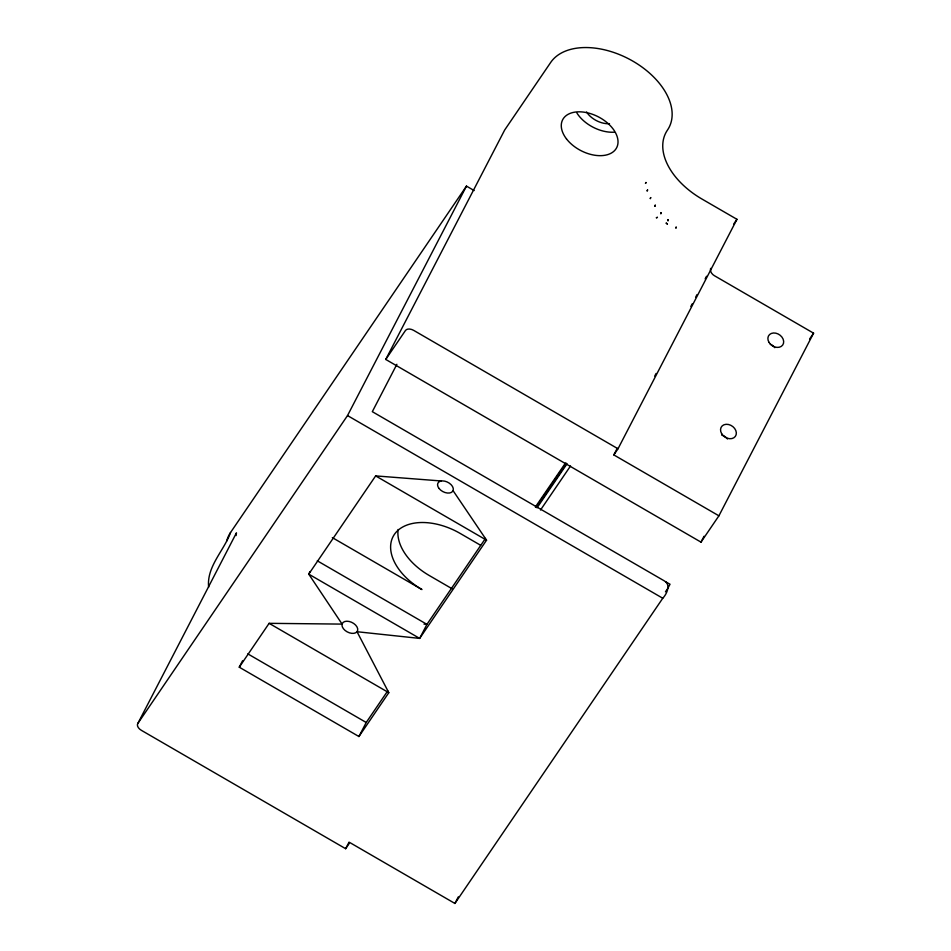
<?xml version="1.0" encoding="UTF-8"?>
<svg xmlns="http://www.w3.org/2000/svg" width="951" height="951" viewBox="0 0 951 951"><rect width="100%" height="100%" fill="white"/><g stroke="black" fill="none" stroke-linecap="round" stroke-linejoin="round"><path stroke-width="1.43" d="M236.11 535.568L236.454 532.833L137.871 723.402A6.764 4.22 27.4 0 0 141.319 730.297L345.641 848.696L349.825 842.562L454.911 903.45L662.764 598.25C666.829 594.018 671.287 584.496 664.214 580.823L372.316 411.676L396.876 364.292M474.157 190.557L466.465 186.111L230.534 532.524C224.067 550.7 206.462 566.546 208.638 587.195M137.871 723.402L347.519 415.575L466.465 186.111M718.908 515.811L700.994 542.129L385.749 359.442L504.696 129.978L550.688 62.445A67.592 42.26 27.4 0 1 632.962 61.197A67.592 42.26 27.4 0 1 667.447 130.109A67.592 42.26 27.4 0 0 701.933 199.021L736.954 219.312L618.007 448.777L613.835 454.923L718.908 515.811L813.58 333.171L714.344 275.671A6.764 5.254 34.3 0 1 710.623 268.372M453.056 490.633L486.555 540.18L419.664 638.406L357.029 631.726A8.452 5.278 27.4 0 1 343.43 628.742A8.452 5.278 27.4 0 1 349.136 621.467A8.452 5.278 27.4 0 1 357.029 631.726L388.804 692.685L358.931 736.526L239.26 667.186L242.564 660.79M310.074 571.575L308.742 574.131L342.11 624.106L269.121 623.333L239.26 667.186M358.931 736.526L366.218 722.487L387.782 690.818M345.641 848.696L349.065 842.099M613.835 454.923L617.235 448.349M654.728 376.097L656.095 373.47M690.854 306.472L692.221 303.844M695.621 297.271L696.988 294.644M705.167 278.881L706.534 276.254M454.911 903.45L458.311 896.876M700.994 542.129L704.025 536.269M668.018 587.98L670.027 584.235L665.605 581.762M385.749 359.442L405.459 330.508A6.764 4.22 27.4 0 1 413.685 330.377L618.007 448.777M441.347 480.98L375.645 475.904L308.742 574.131L419.664 638.406L426.94 624.355L485.485 538.409M536.138 507.43L566.13 463.387M537.101 507.763L567.069 463.719M733.685 224.115L736.954 219.312M540.525 510.009L570.529 465.978M809.598 339.02L813.58 333.171M665.462 591.807L667.959 588.134M566.273 463.458L536.221 507.465L566.404 463.482M535.354 507.026L565.476 463.054M424.003 624.129L426.94 624.355L317.301 560.817M347.519 415.575L662.764 598.25M375.645 475.904L486.555 540.18M480.612 545.268L460.177 533.428A54.064 33.808 27.4 0 0 394.368 534.426A54.064 33.808 27.4 0 0 421.947 589.549L332.339 537.624M451.951 588.669L429.234 575.498A54.064 33.808 27.4 0 1 398.136 529.505M269.121 623.333L388.804 692.685M247.819 653.872L366.218 722.487M226.73 540.988A67.592 42.26 27.4 0 1 230.534 532.524M614.394 132.177A30.42 19.02 27.4 0 1 576.912 113.038M609.496 123.678A18.592 11.626 27.4 0 1 586.589 111.992M770.369 344.238A8.452 6.574 34.3 0 1 774.827 347.674M721.714 435.106A8.452 6.574 34.3 0 1 727.491 438.993M668.089 219.61L668.006 220.715L668.089 219.61M661.064 212.608L660.874 213.666L661.064 212.608M676.137 227.17L675.947 227.99L676.137 227.17M655.215 205.214L654.93 206.224L655.215 205.214M650.674 197.606L650.318 198.569L650.674 197.606M647.572 189.974L647.155 190.878L647.572 189.974M645.979 182.509L645.527 183.353L645.979 182.509M666.235 223.14L667.364 224.02L666.235 223.14M657.391 217.375L656.416 217.755L657.391 217.375M566.487 138.905A30.42 19.02 27.4 0 0 615.44 149.616A30.42 19.02 27.4 0 0 587.017 112.705A30.42 19.02 27.4 0 0 566.487 138.905M439.005 488.422A8.452 5.278 27.4 0 0 452.605 491.405A8.452 5.278 27.4 0 0 444.711 481.147A8.452 5.278 27.4 0 0 439.005 488.422M721.607 433.608A8.452 6.574 34.3 0 0 735.301 436.45A8.452 6.574 34.3 0 0 728.43 424.479A8.452 6.574 34.3 0 0 721.607 433.608M768.943 342.289A8.452 6.574 34.3 0 0 782.637 345.13A8.452 6.574 34.3 0 0 775.766 333.159A8.452 6.574 34.3 0 0 768.943 342.289"/></g></svg>
